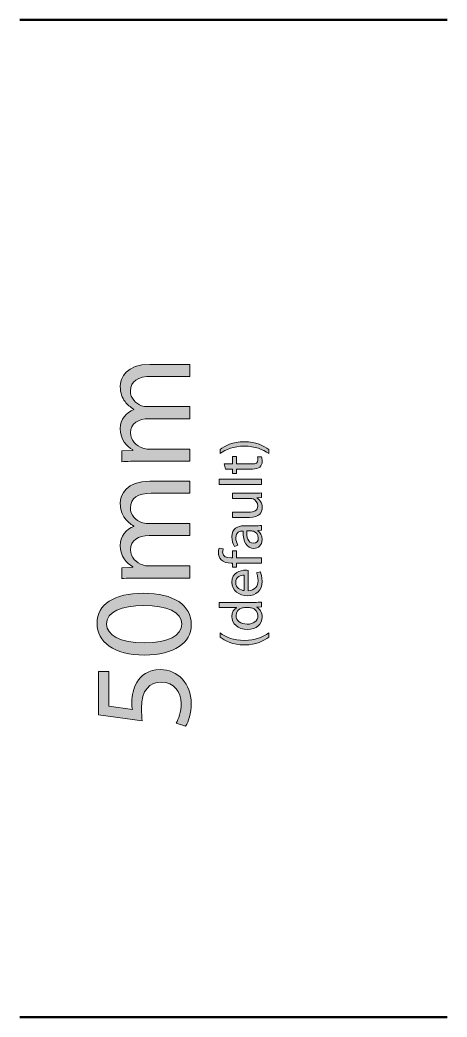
# Model space of a CAD drawing. Header units: inches. Extents: x -195 to 784, y 103 to 204.
# Drawn here: x 461.4 to 482.8, y 127.8 to 177.8 of the extents above; entities that cross this region are included whole.
import ezdxf

# ---------------------------------------------------------------- set-up
doc = ezdxf.new("R2010")
doc.units = ezdxf.units.IN
doc.header["$MEASUREMENT"] = 0
doc.layers.add('Layer 1', color=7, linetype='Continuous')

# ---------------------------------------------------------------- blocks, each defined once
blk = doc.blocks.new('block 7')
at = {"layer": 'Layer 1', "true_color": 0xffffff}
h = blk.add_hatch(color=7, dxfattribs=at)
h.dxf.hatch_style = 2
edge = h.paths.add_edge_path()
edge.add_spline(control_points=[(467.444, 155.666), (467.093, 155.666), (466.805, 155.659), (466.524, 155.638), (466.524, 155.638), (466.524, 156.179), (466.524, 156.179), (466.524, 156.179), (467.072, 156.207), (467.072, 156.207), (467.072, 156.207), (467.072, 156.228), (467.072, 156.228), (466.748, 156.418), (466.447, 156.734), (466.447, 157.296), (466.447, 157.759), (466.727, 158.111), (467.128, 158.258), (467.128, 158.258), (467.128, 158.272), (467.128, 158.272), (466.938, 158.378), (466.791, 158.511), (466.685, 158.651), (466.531, 158.855), (466.447, 159.08), (466.447, 159.403), (466.447, 159.853), (466.742, 160.52), (467.922, 160.52), (467.922, 160.52), (469.924, 160.52), (469.924, 160.52), (469.924, 160.52), (469.924, 159.916), (469.924, 159.916), (469.924, 159.916), (468, 159.916), (468, 159.916), (467.346, 159.916), (466.953, 159.677), (466.953, 159.179), (466.953, 158.827), (467.212, 158.553), (467.515, 158.448), (467.599, 158.42), (467.712, 158.399), (467.824, 158.399), (467.824, 158.399), (469.924, 158.399), (469.924, 158.399), (469.924, 158.399), (469.924, 157.795), (469.924, 157.795), (469.924, 157.795), (467.887, 157.795), (467.887, 157.795), (467.346, 157.795), (466.953, 157.556), (466.953, 157.085), (466.953, 156.699), (467.262, 156.418), (467.571, 156.32), (467.662, 156.285), (467.767, 156.271), (467.873, 156.271), (467.873, 156.271), (469.924, 156.271), (469.924, 156.271), (469.924, 156.271), (469.924, 155.667), (469.924, 155.667), (469.924, 155.667), (467.444, 155.667), (467.444, 155.667), (467.444, 155.667), (467.444, 155.666), (467.444, 155.666)], knot_values=[0, 0, 0, 0, 1, 1, 1, 2, 2, 2, 3, 3, 3, 4, 4, 4, 5, 5, 5, 6, 6, 6, 7, 7, 7, 8, 8, 8, 9, 9, 9, 10, 10, 10, 11, 11, 11, 12, 12, 12, 13, 13, 13, 14, 14, 14, 15, 15, 15, 16, 16, 16, 17, 17, 17, 18, 18, 18, 19, 19, 19, 20, 20, 20, 21, 21, 21, 22, 22, 22, 23, 23, 23, 24, 24, 24, 25, 25, 25, 26, 26, 26, 26], degree=3, periodic=1)
h = blk.add_hatch(color=7, dxfattribs=at)
h.dxf.hatch_style = 2
edge = h.paths.add_edge_path()
edge.add_spline(control_points=[(467.444, 149.806), (467.093, 149.806), (466.805, 149.799), (466.524, 149.778), (466.524, 149.778), (466.524, 150.319), (466.524, 150.319), (466.524, 150.319), (467.072, 150.347), (467.072, 150.347), (467.072, 150.347), (467.072, 150.368), (467.072, 150.368), (466.748, 150.558), (466.447, 150.874), (466.447, 151.436), (466.447, 151.899), (466.727, 152.25), (467.128, 152.398), (467.128, 152.398), (467.128, 152.412), (467.128, 152.412), (466.938, 152.518), (466.791, 152.651), (466.685, 152.791), (466.531, 152.995), (466.447, 153.22), (466.447, 153.543), (466.447, 153.993), (466.742, 154.66), (467.922, 154.66), (467.922, 154.66), (469.924, 154.66), (469.924, 154.66), (469.924, 154.66), (469.924, 154.056), (469.924, 154.056), (469.924, 154.056), (468, 154.056), (468, 154.056), (467.346, 154.056), (466.953, 153.817), (466.953, 153.318), (466.953, 152.967), (467.212, 152.693), (467.515, 152.588), (467.599, 152.56), (467.712, 152.539), (467.824, 152.539), (467.824, 152.539), (469.924, 152.539), (469.924, 152.539), (469.924, 152.539), (469.924, 151.935), (469.924, 151.935), (469.924, 151.935), (467.887, 151.935), (467.887, 151.935), (467.346, 151.935), (466.953, 151.696), (466.953, 151.226), (466.953, 150.839), (467.262, 150.558), (467.571, 150.46), (467.662, 150.425), (467.767, 150.41), (467.873, 150.41), (467.873, 150.41), (469.924, 150.41), (469.924, 150.41), (469.924, 150.41), (469.924, 149.807), (469.924, 149.807), (469.924, 149.807), (467.444, 149.807), (467.444, 149.807), (467.444, 149.807), (467.444, 149.806), (467.444, 149.806)], knot_values=[0, 0, 0, 0, 1, 1, 1, 2, 2, 2, 3, 3, 3, 4, 4, 4, 5, 5, 5, 6, 6, 6, 7, 7, 7, 8, 8, 8, 9, 9, 9, 10, 10, 10, 11, 11, 11, 12, 12, 12, 13, 13, 13, 14, 14, 14, 15, 15, 15, 16, 16, 16, 17, 17, 17, 18, 18, 18, 19, 19, 19, 20, 20, 20, 21, 21, 21, 22, 22, 22, 23, 23, 23, 24, 24, 24, 25, 25, 25, 26, 26, 26, 26], degree=3, periodic=1)
h = blk.add_hatch(color=7, dxfattribs=at)
h.dxf.hatch_style = 2
edge = h.paths.add_edge_path()
edge.add_spline(control_points=[(467.591, 149.039), (469.144, 149.039), (470.001, 148.463), (470.001, 147.451), (470.001, 146.56), (469.165, 145.955), (467.654, 145.941), (466.123, 145.941), (465.28, 146.602), (465.28, 147.529), (465.28, 148.491), (466.137, 149.039), (467.591, 149.039)], knot_values=[0, 0, 0, 0, 1, 1, 1, 2, 2, 2, 3, 3, 3, 4, 4, 4, 4], degree=3, periodic=1)
edge = h.paths.add_edge_path()
edge.add_spline(control_points=[(467.661, 146.559), (468.848, 146.559), (469.523, 146.924), (469.523, 147.486), (469.523, 148.118), (468.786, 148.421), (467.619, 148.421), (466.495, 148.421), (465.758, 148.133), (465.758, 147.493), (465.758, 146.953), (466.418, 146.559), (467.661, 146.559)], knot_values=[0, 0, 0, 0, 1, 1, 1, 2, 2, 2, 3, 3, 3, 4, 4, 4, 4], degree=3, periodic=1)
h = blk.add_hatch(color=7, dxfattribs=at)
h.dxf.hatch_style = 2
edge = h.paths.add_edge_path()
edge.add_spline(control_points=[(465.878, 145.125), (465.878, 145.125), (465.878, 143.383), (465.878, 143.383), (465.878, 143.383), (467.05, 143.207), (467.05, 143.207), (467.036, 143.313), (467.023, 143.411), (467.023, 143.58), (467.023, 143.931), (467.1, 144.282), (467.268, 144.563), (467.472, 144.922), (467.865, 145.217), (468.441, 145.217), (469.333, 145.217), (470.001, 144.508), (470.001, 143.517), (470.001, 143.018), (469.86, 142.597), (469.72, 142.379), (469.72, 142.379), (469.249, 142.533), (469.249, 142.533), (469.362, 142.723), (469.502, 143.095), (469.502, 143.51), (469.502, 144.093), (469.123, 144.592), (468.511, 144.592), (467.921, 144.584), (467.5, 144.191), (467.5, 143.278), (467.5, 143.018), (467.528, 142.814), (467.549, 142.646), (467.549, 142.646), (465.357, 142.941), (465.357, 142.941), (465.357, 142.941), (465.357, 145.125), (465.357, 145.125), (465.357, 145.125), (465.878, 145.125), (465.878, 145.125)], knot_values=[0, 0, 0, 0, 1, 1, 1, 2, 2, 2, 3, 3, 3, 4, 4, 4, 5, 5, 5, 6, 6, 6, 7, 7, 7, 8, 8, 8, 9, 9, 9, 10, 10, 10, 11, 11, 11, 12, 12, 12, 13, 13, 13, 14, 14, 14, 15, 15, 15, 15], degree=3, periodic=1)
at = {"layer": 'Layer 1', "lineweight": 0}
for points, knots in [([(467.444, 155.666), (467.093, 155.666), (466.805, 155.659), (466.524, 155.638), (466.524, 155.638), (466.524, 156.179), (466.524, 156.179), (466.524, 156.179), (467.072, 156.207), (467.072, 156.207), (467.072, 156.207), (467.072, 156.228), (467.072, 156.228), (466.748, 156.418), (466.447, 156.734), (466.447, 157.296), (466.447, 157.759), (466.727, 158.111), (467.128, 158.258), (467.128, 158.258), (467.128, 158.272), (467.128, 158.272), (466.938, 158.378), (466.791, 158.511), (466.685, 158.651), (466.531, 158.855), (466.447, 159.08), (466.447, 159.403), (466.447, 159.853), (466.742, 160.52), (467.922, 160.52), (467.922, 160.52), (469.924, 160.52), (469.924, 160.52), (469.924, 160.52), (469.924, 159.916), (469.924, 159.916), (469.924, 159.916), (468, 159.916), (468, 159.916), (467.346, 159.916), (466.953, 159.677), (466.953, 159.179), (466.953, 158.827), (467.212, 158.553), (467.515, 158.448), (467.599, 158.42), (467.712, 158.399), (467.824, 158.399), (467.824, 158.399), (469.924, 158.399), (469.924, 158.399), (469.924, 158.399), (469.924, 157.795), (469.924, 157.795), (469.924, 157.795), (467.887, 157.795), (467.887, 157.795), (467.346, 157.795), (466.953, 157.556), (466.953, 157.085), (466.953, 156.699), (467.262, 156.418), (467.571, 156.32), (467.662, 156.285), (467.767, 156.271), (467.873, 156.271), (467.873, 156.271), (469.924, 156.271), (469.924, 156.271), (469.924, 156.271), (469.924, 155.667), (469.924, 155.667), (469.924, 155.667), (467.444, 155.667), (467.444, 155.667), (467.444, 155.667), (467.444, 155.666), (467.444, 155.666)], [0, 0, 0, 0, 1, 1, 1, 2, 2, 2, 3, 3, 3, 4, 4, 4, 5, 5, 5, 6, 6, 6, 7, 7, 7, 8, 8, 8, 9, 9, 9, 10, 10, 10, 11, 11, 11, 12, 12, 12, 13, 13, 13, 14, 14, 14, 15, 15, 15, 16, 16, 16, 17, 17, 17, 18, 18, 18, 19, 19, 19, 20, 20, 20, 21, 21, 21, 22, 22, 22, 23, 23, 23, 24, 24, 24, 25, 25, 25, 26, 26, 26, 26]), ([(467.444, 149.806), (467.093, 149.806), (466.805, 149.799), (466.524, 149.778), (466.524, 149.778), (466.524, 150.319), (466.524, 150.319), (466.524, 150.319), (467.072, 150.347), (467.072, 150.347), (467.072, 150.347), (467.072, 150.368), (467.072, 150.368), (466.748, 150.558), (466.447, 150.874), (466.447, 151.436), (466.447, 151.899), (466.727, 152.25), (467.128, 152.398), (467.128, 152.398), (467.128, 152.412), (467.128, 152.412), (466.938, 152.518), (466.791, 152.651), (466.685, 152.791), (466.531, 152.995), (466.447, 153.22), (466.447, 153.543), (466.447, 153.993), (466.742, 154.66), (467.922, 154.66), (467.922, 154.66), (469.924, 154.66), (469.924, 154.66), (469.924, 154.66), (469.924, 154.056), (469.924, 154.056), (469.924, 154.056), (468, 154.056), (468, 154.056), (467.346, 154.056), (466.953, 153.817), (466.953, 153.318), (466.953, 152.967), (467.212, 152.693), (467.515, 152.588), (467.599, 152.56), (467.712, 152.539), (467.824, 152.539), (467.824, 152.539), (469.924, 152.539), (469.924, 152.539), (469.924, 152.539), (469.924, 151.935), (469.924, 151.935), (469.924, 151.935), (467.887, 151.935), (467.887, 151.935), (467.346, 151.935), (466.953, 151.696), (466.953, 151.226), (466.953, 150.839), (467.262, 150.558), (467.571, 150.46), (467.662, 150.425), (467.767, 150.41), (467.873, 150.41), (467.873, 150.41), (469.924, 150.41), (469.924, 150.41), (469.924, 150.41), (469.924, 149.807), (469.924, 149.807), (469.924, 149.807), (467.444, 149.807), (467.444, 149.807), (467.444, 149.807), (467.444, 149.806), (467.444, 149.806)], [0, 0, 0, 0, 1, 1, 1, 2, 2, 2, 3, 3, 3, 4, 4, 4, 5, 5, 5, 6, 6, 6, 7, 7, 7, 8, 8, 8, 9, 9, 9, 10, 10, 10, 11, 11, 11, 12, 12, 12, 13, 13, 13, 14, 14, 14, 15, 15, 15, 16, 16, 16, 17, 17, 17, 18, 18, 18, 19, 19, 19, 20, 20, 20, 21, 21, 21, 22, 22, 22, 23, 23, 23, 24, 24, 24, 25, 25, 25, 26, 26, 26, 26]), ([(467.591, 149.039), (469.144, 149.039), (470.001, 148.463), (470.001, 147.451), (470.001, 146.56), (469.165, 145.955), (467.654, 145.941), (466.123, 145.941), (465.28, 146.602), (465.28, 147.529), (465.28, 148.491), (466.137, 149.039), (467.591, 149.039)], [0, 0, 0, 0, 1, 1, 1, 2, 2, 2, 3, 3, 3, 4, 4, 4, 4]), ([(467.661, 146.559), (468.848, 146.559), (469.523, 146.924), (469.523, 147.486), (469.523, 148.118), (468.786, 148.421), (467.619, 148.421), (466.495, 148.421), (465.758, 148.133), (465.758, 147.493), (465.758, 146.953), (466.418, 146.559), (467.661, 146.559)], [0, 0, 0, 0, 1, 1, 1, 2, 2, 2, 3, 3, 3, 4, 4, 4, 4]), ([(465.878, 145.125), (465.878, 145.125), (465.878, 143.383), (465.878, 143.383), (465.878, 143.383), (467.05, 143.207), (467.05, 143.207), (467.036, 143.313), (467.023, 143.411), (467.023, 143.58), (467.023, 143.931), (467.1, 144.282), (467.268, 144.563), (467.472, 144.922), (467.865, 145.217), (468.441, 145.217), (469.333, 145.217), (470.001, 144.508), (470.001, 143.517), (470.001, 143.018), (469.86, 142.597), (469.72, 142.379), (469.72, 142.379), (469.249, 142.533), (469.249, 142.533), (469.362, 142.723), (469.502, 143.095), (469.502, 143.51), (469.502, 144.093), (469.123, 144.592), (468.511, 144.592), (467.921, 144.584), (467.5, 144.191), (467.5, 143.278), (467.5, 143.018), (467.528, 142.814), (467.549, 142.646), (467.549, 142.646), (465.357, 142.941), (465.357, 142.941), (465.357, 142.941), (465.357, 145.125), (465.357, 145.125), (465.357, 145.125), (465.878, 145.125), (465.878, 145.125)], [0, 0, 0, 0, 1, 1, 1, 2, 2, 2, 3, 3, 3, 4, 4, 4, 5, 5, 5, 6, 6, 6, 7, 7, 7, 8, 8, 8, 9, 9, 9, 10, 10, 10, 11, 11, 11, 12, 12, 12, 13, 13, 13, 14, 14, 14, 15, 15, 15, 15])]:
    blk.add_open_spline(points, degree=3, knots=knots, dxfattribs=at)
blk = doc.blocks.new('block 8')
at = {"layer": 'Layer 1', "true_color": 0xffffff}
h = blk.add_hatch(color=7, dxfattribs=at)
h.dxf.hatch_style = 2
edge = h.paths.add_edge_path()
edge.add_spline(control_points=[(473.887, 156.044), (473.59, 156.257), (473.2, 156.421), (472.66, 156.421), (472.123, 156.421), (471.74, 156.26), (471.443, 156.044), (471.443, 156.044), (471.443, 156.247), (471.443, 156.247), (471.689, 156.439), (472.072, 156.64), (472.663, 156.64), (473.251, 156.64), (473.632, 156.439), (473.887, 156.247), (473.887, 156.247), (473.887, 156.044), (473.887, 156.044)], knot_values=[0, 0, 0, 0, 1, 1, 1, 2, 2, 2, 3, 3, 3, 4, 4, 4, 5, 5, 5, 6, 6, 6, 6], degree=3, periodic=1)
h = blk.add_hatch(color=7, dxfattribs=at)
h.dxf.hatch_style = 2
edge = h.paths.add_edge_path()
edge.add_spline(control_points=[(471.656, 155.527), (471.656, 155.527), (472.072, 155.527), (472.072, 155.527), (472.072, 155.527), (472.072, 155.905), (472.072, 155.905), (472.072, 155.905), (472.274, 155.905), (472.274, 155.905), (472.274, 155.905), (472.274, 155.527), (472.274, 155.527), (472.274, 155.527), (473.056, 155.527), (473.056, 155.527), (473.236, 155.527), (473.338, 155.579), (473.338, 155.726), (473.338, 155.794), (473.329, 155.845), (473.32, 155.878), (473.32, 155.878), (473.518, 155.89), (473.518, 155.89), (473.539, 155.839), (473.555, 155.758), (473.555, 155.656), (473.555, 155.534), (473.515, 155.434), (473.444, 155.372), (473.366, 155.297), (473.236, 155.27), (473.065, 155.27), (473.065, 155.27), (472.274, 155.27), (472.274, 155.27), (472.274, 155.27), (472.274, 155.044), (472.274, 155.044), (472.274, 155.044), (472.074, 155.044), (472.074, 155.044), (472.074, 155.044), (472.074, 155.27), (472.074, 155.27), (472.074, 155.27), (471.726, 155.27), (471.726, 155.27), (471.726, 155.27), (471.656, 155.527), (471.656, 155.527)], knot_values=[0, 0, 0, 0, 1, 1, 1, 2, 2, 2, 3, 3, 3, 4, 4, 4, 5, 5, 5, 6, 6, 6, 7, 7, 7, 8, 8, 8, 9, 9, 9, 10, 10, 10, 11, 11, 11, 12, 12, 12, 13, 13, 13, 14, 14, 14, 15, 15, 15, 16, 16, 16, 17, 17, 17, 17], degree=3, periodic=1)
h = blk.add_hatch(color=7, dxfattribs=at)
h.dxf.hatch_style = 2
h.paths.add_polyline_path([(471.395, 154.502), (471.395, 154.766), (473.523, 154.766), (473.523, 154.502)])
h = blk.add_hatch(color=7, dxfattribs=at)
h.dxf.hatch_style = 2
edge = h.paths.add_edge_path()
edge.add_spline(control_points=[(473.128, 154.063), (473.278, 154.063), (473.41, 154.066), (473.523, 154.075), (473.523, 154.075), (473.523, 153.841), (473.523, 153.841), (473.523, 153.841), (473.286, 153.827), (473.286, 153.827), (473.286, 153.827), (473.286, 153.82), (473.286, 153.82), (473.403, 153.752), (473.557, 153.599), (473.557, 153.341), (473.557, 153.113), (473.431, 152.84), (472.921, 152.84), (472.921, 152.84), (472.072, 152.84), (472.072, 152.84), (472.072, 152.84), (472.072, 153.104), (472.072, 153.104), (472.072, 153.104), (472.876, 153.104), (472.876, 153.104), (473.152, 153.104), (473.338, 153.188), (473.338, 153.428), (473.338, 153.604), (473.215, 153.728), (473.097, 153.776), (473.059, 153.79), (473.011, 153.8), (472.963, 153.8), (472.963, 153.8), (472.072, 153.8), (472.072, 153.8), (472.072, 153.8), (472.072, 154.064), (472.072, 154.064), (472.072, 154.064), (473.128, 154.064), (473.128, 154.064), (473.128, 154.064), (473.128, 154.063), (473.128, 154.063)], knot_values=[0, 0, 0, 0, 1, 1, 1, 2, 2, 2, 3, 3, 3, 4, 4, 4, 5, 5, 5, 6, 6, 6, 7, 7, 7, 8, 8, 8, 9, 9, 9, 10, 10, 10, 11, 11, 11, 12, 12, 12, 13, 13, 13, 14, 14, 14, 15, 15, 15, 16, 16, 16, 16], degree=3, periodic=1)
h = blk.add_hatch(color=7, dxfattribs=at)
h.dxf.hatch_style = 2
edge = h.paths.add_edge_path()
edge.add_spline(control_points=[(473.523, 152.206), (473.523, 152.206), (473.341, 152.185), (473.341, 152.185), (473.341, 152.185), (473.341, 152.176), (473.341, 152.176), (473.454, 152.095), (473.556, 151.939), (473.556, 151.732), (473.556, 151.438), (473.349, 151.289), (473.139, 151.289), (472.788, 151.289), (472.597, 151.6), (472.6, 152.161), (472.6, 152.161), (472.569, 152.161), (472.569, 152.161), (472.449, 152.161), (472.234, 152.128), (472.234, 151.831), (472.234, 151.696), (472.276, 151.555), (472.342, 151.453), (472.342, 151.453), (472.168, 151.393), (472.168, 151.393), (472.09, 151.513), (472.039, 151.687), (472.039, 151.87), (472.039, 152.314), (472.342, 152.422), (472.633, 152.422), (472.633, 152.422), (473.176, 152.422), (473.176, 152.422), (473.301, 152.422), (473.425, 152.428), (473.523, 152.446), (473.523, 152.446), (473.523, 152.206), (473.523, 152.206), (473.523, 152.206), (473.523, 152.206), (473.523, 152.206)], knot_values=[0, 0, 0, 0, 1, 1, 1, 2, 2, 2, 3, 3, 3, 4, 4, 4, 5, 5, 5, 6, 6, 6, 7, 7, 7, 8, 8, 8, 9, 9, 9, 10, 10, 10, 11, 11, 11, 12, 12, 12, 13, 13, 13, 14, 14, 14, 15, 15, 15, 15], degree=3, periodic=1)
edge = h.paths.add_edge_path()
edge.add_spline(control_points=[(472.783, 152.167), (472.777, 151.879), (472.828, 151.553), (473.11, 151.553), (473.281, 151.553), (473.362, 151.667), (473.362, 151.802), (473.362, 151.991), (473.242, 152.111), (473.119, 152.153), (473.092, 152.161), (473.062, 152.167), (473.035, 152.167), (473.035, 152.167), (472.783, 152.167), (472.783, 152.167)], knot_values=[0, 0, 0, 0, 1, 1, 1, 2, 2, 2, 3, 3, 3, 4, 4, 4, 5, 5, 5, 5], degree=3, periodic=1)
h = blk.add_hatch(color=7, dxfattribs=at)
h.dxf.hatch_style = 2
edge = h.paths.add_edge_path()
edge.add_spline(control_points=[(473.523, 150.554), (473.523, 150.554), (472.273, 150.554), (472.273, 150.554), (472.273, 150.554), (472.273, 150.35), (472.273, 150.35), (472.273, 150.35), (472.072, 150.35), (472.072, 150.35), (472.072, 150.35), (472.072, 150.554), (472.072, 150.554), (472.072, 150.554), (472.004, 150.554), (472.004, 150.554), (471.8, 150.554), (471.614, 150.599), (471.497, 150.722), (471.401, 150.82), (471.362, 150.952), (471.362, 151.075), (471.362, 151.169), (471.383, 151.249), (471.404, 151.3), (471.404, 151.3), (471.608, 151.264), (471.608, 151.264), (471.589, 151.225), (471.575, 151.171), (471.575, 151.096), (471.575, 150.871), (471.772, 150.815), (471.994, 150.815), (471.994, 150.815), (472.072, 150.815), (472.072, 150.815), (472.072, 150.815), (472.072, 151.165), (472.072, 151.165), (472.072, 151.165), (472.273, 151.165), (472.273, 151.165), (472.273, 151.165), (472.273, 150.815), (472.273, 150.815), (472.273, 150.815), (473.523, 150.815), (473.523, 150.815), (473.523, 150.815), (473.523, 150.554), (473.523, 150.554), (473.523, 150.554), (473.523, 150.554), (473.523, 150.554)], knot_values=[0, 0, 0, 0, 1, 1, 1, 2, 2, 2, 3, 3, 3, 4, 4, 4, 5, 5, 5, 6, 6, 6, 7, 7, 7, 8, 8, 8, 9, 9, 9, 10, 10, 10, 11, 11, 11, 12, 12, 12, 13, 13, 13, 14, 14, 14, 15, 15, 15, 16, 16, 16, 17, 17, 17, 18, 18, 18, 18], degree=3, periodic=1)
h = blk.add_hatch(color=7, dxfattribs=at)
h.dxf.hatch_style = 2
edge = h.paths.add_edge_path()
edge.add_spline(control_points=[(472.846, 149.171), (473.203, 149.177), (473.35, 149.405), (473.35, 149.669), (473.35, 149.858), (473.317, 149.971), (473.275, 150.07), (473.275, 150.07), (473.464, 150.116), (473.464, 150.116), (473.506, 150.023), (473.554, 149.863), (473.554, 149.633), (473.554, 149.186), (473.26, 148.919), (472.822, 148.919), (472.385, 148.919), (472.039, 149.177), (472.039, 149.6), (472.039, 150.074), (472.457, 150.2), (472.723, 150.2), (472.777, 150.2), (472.819, 150.194), (472.847, 150.191), (472.847, 150.191), (472.847, 149.171), (472.847, 149.171), (472.847, 149.171), (472.846, 149.171), (472.846, 149.171)], knot_values=[0, 0, 0, 0, 1, 1, 1, 2, 2, 2, 3, 3, 3, 4, 4, 4, 5, 5, 5, 6, 6, 6, 7, 7, 7, 8, 8, 8, 9, 9, 9, 10, 10, 10, 10], degree=3, periodic=1)
edge = h.paths.add_edge_path()
edge.add_spline(control_points=[(472.657, 149.944), (472.489, 149.948), (472.228, 149.876), (472.228, 149.579), (472.228, 149.312), (472.474, 149.195), (472.657, 149.174), (472.657, 149.174), (472.657, 149.944), (472.657, 149.944)], knot_values=[0, 0, 0, 0, 1, 1, 1, 2, 2, 2, 3, 3, 3, 3], degree=3, periodic=1)
h = blk.add_hatch(color=7, dxfattribs=at)
h.dxf.hatch_style = 2
edge = h.paths.add_edge_path()
edge.add_spline(control_points=[(471.395, 148.585), (471.395, 148.585), (473.149, 148.585), (473.149, 148.585), (473.278, 148.585), (473.425, 148.588), (473.524, 148.597), (473.524, 148.597), (473.524, 148.361), (473.524, 148.361), (473.524, 148.361), (473.272, 148.348), (473.272, 148.348), (473.272, 148.348), (473.272, 148.342), (473.272, 148.342), (473.434, 148.261), (473.557, 148.085), (473.557, 147.848), (473.557, 147.497), (473.26, 147.227), (472.819, 147.227), (472.336, 147.224), (472.039, 147.524), (472.039, 147.878), (472.039, 148.099), (472.145, 148.25), (472.261, 148.315), (472.261, 148.315), (472.261, 148.321), (472.261, 148.321), (472.261, 148.321), (471.395, 148.321), (471.395, 148.321), (471.395, 148.321), (471.395, 148.585), (471.395, 148.585), (471.395, 148.585), (471.395, 148.585), (471.395, 148.585)], knot_values=[0, 0, 0, 0, 1, 1, 1, 2, 2, 2, 3, 3, 3, 4, 4, 4, 5, 5, 5, 6, 6, 6, 7, 7, 7, 8, 8, 8, 9, 9, 9, 10, 10, 10, 11, 11, 11, 12, 12, 12, 13, 13, 13, 13], degree=3, periodic=1)
edge = h.paths.add_edge_path()
edge.add_spline(control_points=[(472.663, 148.321), (472.63, 148.321), (472.585, 148.318), (472.552, 148.309), (472.385, 148.27), (472.246, 148.126), (472.246, 147.928), (472.246, 147.656), (472.487, 147.494), (472.807, 147.494), (473.101, 147.494), (473.344, 147.638), (473.344, 147.923), (473.344, 148.099), (473.227, 148.261), (473.029, 148.31), (472.993, 148.319), (472.957, 148.321), (472.915, 148.321), (472.915, 148.321), (472.663, 148.321), (472.663, 148.321), (472.663, 148.321), (472.663, 148.321), (472.663, 148.321)], knot_values=[0, 0, 0, 0, 1, 1, 1, 2, 2, 2, 3, 3, 3, 4, 4, 4, 5, 5, 5, 6, 6, 6, 7, 7, 7, 8, 8, 8, 8], degree=3, periodic=1)
h = blk.add_hatch(color=7, dxfattribs=at)
h.dxf.hatch_style = 2
edge = h.paths.add_edge_path()
edge.add_spline(control_points=[(471.443, 147.053), (471.737, 146.834), (472.126, 146.675), (472.669, 146.675), (473.203, 146.675), (473.587, 146.84), (473.887, 147.053), (473.887, 147.053), (473.887, 146.846), (473.887, 146.846), (473.638, 146.657), (473.254, 146.453), (472.669, 146.453), (472.079, 146.456), (471.695, 146.657), (471.443, 146.846), (471.443, 146.846), (471.443, 147.053), (471.443, 147.053)], knot_values=[0, 0, 0, 0, 1, 1, 1, 2, 2, 2, 3, 3, 3, 4, 4, 4, 5, 5, 5, 6, 6, 6, 6], degree=3, periodic=1)
at = {"layer": 'Layer 1', "lineweight": 0}
blk.add_lwpolyline([(471.395, 154.502), (471.395, 154.766), (473.523, 154.766), (473.523, 154.502), (471.395, 154.502)], dxfattribs=at)
for points, knots in [([(473.887, 156.044), (473.59, 156.257), (473.2, 156.421), (472.66, 156.421), (472.123, 156.421), (471.74, 156.26), (471.443, 156.044), (471.443, 156.044), (471.443, 156.247), (471.443, 156.247), (471.689, 156.439), (472.072, 156.64), (472.663, 156.64), (473.251, 156.64), (473.632, 156.439), (473.887, 156.247), (473.887, 156.247), (473.887, 156.044), (473.887, 156.044)], [0, 0, 0, 0, 1, 1, 1, 2, 2, 2, 3, 3, 3, 4, 4, 4, 5, 5, 5, 6, 6, 6, 6]), ([(471.656, 155.527), (471.656, 155.527), (472.072, 155.527), (472.072, 155.527), (472.072, 155.527), (472.072, 155.905), (472.072, 155.905), (472.072, 155.905), (472.274, 155.905), (472.274, 155.905), (472.274, 155.905), (472.274, 155.527), (472.274, 155.527), (472.274, 155.527), (473.056, 155.527), (473.056, 155.527), (473.236, 155.527), (473.338, 155.579), (473.338, 155.726), (473.338, 155.794), (473.329, 155.845), (473.32, 155.878), (473.32, 155.878), (473.518, 155.89), (473.518, 155.89), (473.539, 155.839), (473.555, 155.758), (473.555, 155.656), (473.555, 155.534), (473.515, 155.434), (473.444, 155.372), (473.366, 155.297), (473.236, 155.27), (473.065, 155.27), (473.065, 155.27), (472.274, 155.27), (472.274, 155.27), (472.274, 155.27), (472.274, 155.044), (472.274, 155.044), (472.274, 155.044), (472.074, 155.044), (472.074, 155.044), (472.074, 155.044), (472.074, 155.27), (472.074, 155.27), (472.074, 155.27), (471.726, 155.27), (471.726, 155.27), (471.726, 155.27), (471.656, 155.527), (471.656, 155.527)], [0, 0, 0, 0, 1, 1, 1, 2, 2, 2, 3, 3, 3, 4, 4, 4, 5, 5, 5, 6, 6, 6, 7, 7, 7, 8, 8, 8, 9, 9, 9, 10, 10, 10, 11, 11, 11, 12, 12, 12, 13, 13, 13, 14, 14, 14, 15, 15, 15, 16, 16, 16, 17, 17, 17, 17]), ([(473.128, 154.063), (473.278, 154.063), (473.41, 154.066), (473.523, 154.075), (473.523, 154.075), (473.523, 153.841), (473.523, 153.841), (473.523, 153.841), (473.286, 153.827), (473.286, 153.827), (473.286, 153.827), (473.286, 153.82), (473.286, 153.82), (473.403, 153.752), (473.557, 153.599), (473.557, 153.341), (473.557, 153.113), (473.431, 152.84), (472.921, 152.84), (472.921, 152.84), (472.072, 152.84), (472.072, 152.84), (472.072, 152.84), (472.072, 153.104), (472.072, 153.104), (472.072, 153.104), (472.876, 153.104), (472.876, 153.104), (473.152, 153.104), (473.338, 153.188), (473.338, 153.428), (473.338, 153.604), (473.215, 153.728), (473.097, 153.776), (473.059, 153.79), (473.011, 153.8), (472.963, 153.8), (472.963, 153.8), (472.072, 153.8), (472.072, 153.8), (472.072, 153.8), (472.072, 154.064), (472.072, 154.064), (472.072, 154.064), (473.128, 154.064), (473.128, 154.064), (473.128, 154.064), (473.128, 154.063), (473.128, 154.063)], [0, 0, 0, 0, 1, 1, 1, 2, 2, 2, 3, 3, 3, 4, 4, 4, 5, 5, 5, 6, 6, 6, 7, 7, 7, 8, 8, 8, 9, 9, 9, 10, 10, 10, 11, 11, 11, 12, 12, 12, 13, 13, 13, 14, 14, 14, 15, 15, 15, 16, 16, 16, 16]), ([(473.523, 152.206), (473.523, 152.206), (473.341, 152.185), (473.341, 152.185), (473.341, 152.185), (473.341, 152.176), (473.341, 152.176), (473.454, 152.095), (473.556, 151.939), (473.556, 151.732), (473.556, 151.438), (473.349, 151.289), (473.139, 151.289), (472.788, 151.289), (472.597, 151.6), (472.6, 152.161), (472.6, 152.161), (472.569, 152.161), (472.569, 152.161), (472.449, 152.161), (472.234, 152.128), (472.234, 151.831), (472.234, 151.696), (472.276, 151.555), (472.342, 151.453), (472.342, 151.453), (472.168, 151.393), (472.168, 151.393), (472.09, 151.513), (472.039, 151.687), (472.039, 151.87), (472.039, 152.314), (472.342, 152.422), (472.633, 152.422), (472.633, 152.422), (473.176, 152.422), (473.176, 152.422), (473.301, 152.422), (473.425, 152.428), (473.523, 152.446), (473.523, 152.446), (473.523, 152.206), (473.523, 152.206), (473.523, 152.206), (473.523, 152.206), (473.523, 152.206)], [0, 0, 0, 0, 1, 1, 1, 2, 2, 2, 3, 3, 3, 4, 4, 4, 5, 5, 5, 6, 6, 6, 7, 7, 7, 8, 8, 8, 9, 9, 9, 10, 10, 10, 11, 11, 11, 12, 12, 12, 13, 13, 13, 14, 14, 14, 15, 15, 15, 15]), ([(472.783, 152.167), (472.777, 151.879), (472.828, 151.553), (473.11, 151.553), (473.281, 151.553), (473.362, 151.667), (473.362, 151.802), (473.362, 151.991), (473.242, 152.111), (473.119, 152.153), (473.092, 152.161), (473.062, 152.167), (473.035, 152.167), (473.035, 152.167), (472.783, 152.167), (472.783, 152.167)], [0, 0, 0, 0, 1, 1, 1, 2, 2, 2, 3, 3, 3, 4, 4, 4, 5, 5, 5, 5]), ([(473.523, 150.554), (473.523, 150.554), (472.273, 150.554), (472.273, 150.554), (472.273, 150.554), (472.273, 150.35), (472.273, 150.35), (472.273, 150.35), (472.072, 150.35), (472.072, 150.35), (472.072, 150.35), (472.072, 150.554), (472.072, 150.554), (472.072, 150.554), (472.004, 150.554), (472.004, 150.554), (471.8, 150.554), (471.614, 150.599), (471.497, 150.722), (471.401, 150.82), (471.362, 150.952), (471.362, 151.075), (471.362, 151.169), (471.383, 151.249), (471.404, 151.3), (471.404, 151.3), (471.608, 151.264), (471.608, 151.264), (471.589, 151.225), (471.575, 151.171), (471.575, 151.096), (471.575, 150.871), (471.772, 150.815), (471.994, 150.815), (471.994, 150.815), (472.072, 150.815), (472.072, 150.815), (472.072, 150.815), (472.072, 151.165), (472.072, 151.165), (472.072, 151.165), (472.273, 151.165), (472.273, 151.165), (472.273, 151.165), (472.273, 150.815), (472.273, 150.815), (472.273, 150.815), (473.523, 150.815), (473.523, 150.815), (473.523, 150.815), (473.523, 150.554), (473.523, 150.554), (473.523, 150.554), (473.523, 150.554), (473.523, 150.554)], [0, 0, 0, 0, 1, 1, 1, 2, 2, 2, 3, 3, 3, 4, 4, 4, 5, 5, 5, 6, 6, 6, 7, 7, 7, 8, 8, 8, 9, 9, 9, 10, 10, 10, 11, 11, 11, 12, 12, 12, 13, 13, 13, 14, 14, 14, 15, 15, 15, 16, 16, 16, 17, 17, 17, 18, 18, 18, 18]), ([(472.846, 149.171), (473.203, 149.177), (473.35, 149.405), (473.35, 149.669), (473.35, 149.858), (473.317, 149.971), (473.275, 150.07), (473.275, 150.07), (473.464, 150.116), (473.464, 150.116), (473.506, 150.023), (473.554, 149.863), (473.554, 149.633), (473.554, 149.186), (473.26, 148.919), (472.822, 148.919), (472.385, 148.919), (472.039, 149.177), (472.039, 149.6), (472.039, 150.074), (472.457, 150.2), (472.723, 150.2), (472.777, 150.2), (472.819, 150.194), (472.847, 150.191), (472.847, 150.191), (472.847, 149.171), (472.847, 149.171), (472.847, 149.171), (472.846, 149.171), (472.846, 149.171)], [0, 0, 0, 0, 1, 1, 1, 2, 2, 2, 3, 3, 3, 4, 4, 4, 5, 5, 5, 6, 6, 6, 7, 7, 7, 8, 8, 8, 9, 9, 9, 10, 10, 10, 10]), ([(472.657, 149.944), (472.489, 149.948), (472.228, 149.876), (472.228, 149.579), (472.228, 149.312), (472.474, 149.195), (472.657, 149.174), (472.657, 149.174), (472.657, 149.944), (472.657, 149.944)], [0, 0, 0, 0, 1, 1, 1, 2, 2, 2, 3, 3, 3, 3]), ([(471.395, 148.585), (471.395, 148.585), (473.149, 148.585), (473.149, 148.585), (473.278, 148.585), (473.425, 148.588), (473.524, 148.597), (473.524, 148.597), (473.524, 148.361), (473.524, 148.361), (473.524, 148.361), (473.272, 148.348), (473.272, 148.348), (473.272, 148.348), (473.272, 148.342), (473.272, 148.342), (473.434, 148.261), (473.557, 148.085), (473.557, 147.848), (473.557, 147.497), (473.26, 147.227), (472.819, 147.227), (472.336, 147.224), (472.039, 147.524), (472.039, 147.878), (472.039, 148.099), (472.145, 148.25), (472.261, 148.315), (472.261, 148.315), (472.261, 148.321), (472.261, 148.321), (472.261, 148.321), (471.395, 148.321), (471.395, 148.321), (471.395, 148.321), (471.395, 148.585), (471.395, 148.585), (471.395, 148.585), (471.395, 148.585), (471.395, 148.585)], [0, 0, 0, 0, 1, 1, 1, 2, 2, 2, 3, 3, 3, 4, 4, 4, 5, 5, 5, 6, 6, 6, 7, 7, 7, 8, 8, 8, 9, 9, 9, 10, 10, 10, 11, 11, 11, 12, 12, 12, 13, 13, 13, 13]), ([(472.663, 148.321), (472.63, 148.321), (472.585, 148.318), (472.552, 148.309), (472.385, 148.27), (472.246, 148.126), (472.246, 147.928), (472.246, 147.656), (472.487, 147.494), (472.807, 147.494), (473.101, 147.494), (473.344, 147.638), (473.344, 147.923), (473.344, 148.099), (473.227, 148.261), (473.029, 148.31), (472.993, 148.319), (472.957, 148.321), (472.915, 148.321), (472.915, 148.321), (472.663, 148.321), (472.663, 148.321), (472.663, 148.321), (472.663, 148.321), (472.663, 148.321)], [0, 0, 0, 0, 1, 1, 1, 2, 2, 2, 3, 3, 3, 4, 4, 4, 5, 5, 5, 6, 6, 6, 7, 7, 7, 8, 8, 8, 8]), ([(471.443, 147.053), (471.737, 146.834), (472.126, 146.675), (472.669, 146.675), (473.203, 146.675), (473.587, 146.84), (473.887, 147.053), (473.887, 147.053), (473.887, 146.846), (473.887, 146.846), (473.638, 146.657), (473.254, 146.453), (472.669, 146.453), (472.079, 146.456), (471.695, 146.657), (471.443, 146.846), (471.443, 146.846), (471.443, 147.053), (471.443, 147.053)], [0, 0, 0, 0, 1, 1, 1, 2, 2, 2, 3, 3, 3, 4, 4, 4, 5, 5, 5, 6, 6, 6, 6])]:
    blk.add_open_spline(points, degree=3, knots=knots, dxfattribs=at)
blk = doc.blocks.new('block 6')
at = {"layer": 'Layer 1', "color": 7, "lineweight": 50, "true_color": 0xffffff}
for points in [[(482.82, 177.791), (461.417, 177.791)], [(461.417, 127.791), (482.82, 127.791)]]:
    blk.add_lwpolyline(points, dxfattribs=at)
at = {"layer": 'Layer 1'}
for name in ['block 7', 'block 8']:
    blk.add_blockref(name, (0, 0), dxfattribs=at)
blk = doc.blocks.new('block 5')
at = {"layer": 'Layer 1'}
blk.add_blockref('block 6', (0, 0), dxfattribs=at)

msp = doc.modelspace()

# ---------------------------------------------------------------- block references
at = {"layer": 'Layer 1'}
msp.add_blockref('block 5', (0, 0), dxfattribs=at)

doc.saveas('drawing.dxf')
